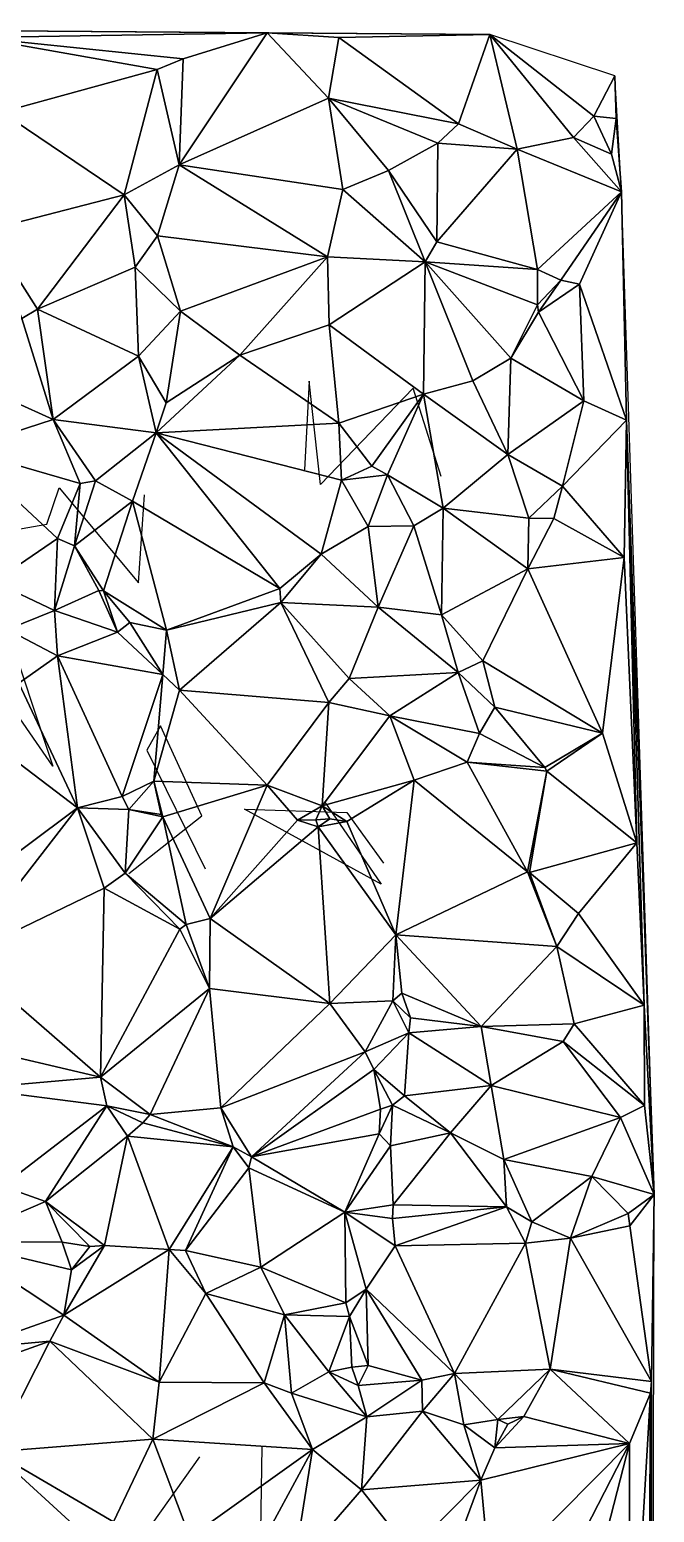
# Model space of a CAD drawing. Header units: metres. Extents: x -15.3 to 15.2, y -15.4 to 15.2.
# Drawn here: x 8.81 to 14.96, y 0.4 to 15 of the extents above; entities that cross this region are included whole.
import ezdxf

# ---------------------------------------------------------------- set-up
doc = ezdxf.new("R2010")
doc.units = ezdxf.units.M
doc.layers.add('CRACKS', color=1, linetype='Continuous')
doc.layers.add('STREET_MESH', color=7, linetype='Continuous')

msp = doc.modelspace()

# ---------------------------------------------------------------- linework, layer by layer
at = {"layer": 'CRACKS'}
for points in [[(12.861, 10.597, 0.1), (12.586, 11.467, 0.1), (11.673, 10.518, 0.1), (11.561, 11.538, 0.1), (11.516, 10.663, 0.1)], [(8.471, 10.041, 0.1), (8.978, 10.128, 0.1), (9.101, 10.486, 0.1), (9.882, 9.55, 0.1), (9.94, 10.419, 0.1)], [(8.326, 8.996, 0.1), (8.553, 9.207, 0.1), (9.039, 7.748, 0.1), (8.514, 8.499, 0.1), (7.227, 8.661, 0.1)], [(9.786, 6.69, 0.1), (10.505, 7.259, 0.1), (10.099, 8.143, 0.1), (9.964, 7.905, 0.1), (10.538, 6.737, 0.1)], [(11.716, 7.391, 0.1), (12.272, 6.585, 0.1), (10.924, 7.322, 0.1), (11.932, 7.29, 0.1), (12.295, 6.792, 0.1)], [(10.482, 0.948, 0.1), (9.71, -0.14, 0.1), (10.319, -0.694, 0.1), (11.069, -0.814, 0.1), (11.1, 1.046, 0.1)]]:
    msp.add_polyline3d(points, dxfattribs=at)
at = {"layer": 'STREET_MESH'}
for points in [[(7.248, 14.997), (8.282, 14.921), (11.149, 14.965)], [(7.248, 14.997), (11.149, 14.965), (13.341, 14.948)], [(8.282, 14.921), (10.322, 14.711), (11.149, 14.965)], [(8.282, 14.921), (8.534, 14.186), (10.065, 14.604)], [(10.322, 14.711), (8.282, 14.921), (10.065, 14.604)], [(11.149, 14.965), (10.282, 13.666), (11.754, 14.323)], [(10.322, 14.711), (10.282, 13.666), (11.149, 14.965)], [(13.341, 14.948), (11.149, 14.965), (11.853, 14.919)], [(11.149, 14.965), (11.754, 14.323), (11.853, 14.919)], [(11.754, 14.323), (13.034, 14.07), (11.853, 14.919)], [(13.034, 14.07), (13.341, 14.948), (11.853, 14.919)], [(13.034, 14.07), (13.61, 13.822), (13.341, 14.948)], [(13.341, 14.948), (14.366, 14.146), (14.574, 14.542)], [(14.366, 14.146), (13.341, 14.948), (14.167, 13.936)], [(13.341, 14.948), (13.61, 13.822), (14.167, 13.936)], [(8.534, 14.186), (9.74, 13.371), (10.065, 14.604)], [(9.74, 13.371), (10.282, 13.666), (10.065, 14.604)], [(10.282, 13.666), (10.322, 14.711), (10.065, 14.604)], [(14.366, 14.146), (14.585, 14.124), (14.574, 14.542)], [(14.585, 14.124), (14.64, 13.4), (14.574, 14.542)], [(10.282, 13.666), (11.893, 13.422), (11.754, 14.323)], [(12.83, 13.88), (11.754, 14.323), (12.344, 13.612)], [(13.034, 14.07), (11.754, 14.323), (12.83, 13.88)], [(11.754, 14.323), (11.893, 13.422), (12.344, 13.612)], [(8.392, 13.024), (9.74, 13.371), (8.534, 14.186)], [(13.034, 14.07), (12.83, 13.88), (13.61, 13.822)], [(14.539, 13.771), (14.366, 14.146), (14.167, 13.936)], [(14.366, 14.146), (14.539, 13.771), (14.585, 14.124)], [(14.585, 14.124), (14.539, 13.771), (14.64, 13.4)], [(12.82, 12.907), (12.83, 13.88), (12.344, 13.612)], [(13.61, 13.822), (12.83, 13.88), (12.82, 12.907)], [(14.167, 13.936), (13.61, 13.822), (14.64, 13.4)], [(14.539, 13.771), (14.167, 13.936), (14.64, 13.4)], [(13.61, 13.822), (12.82, 12.907), (13.811, 12.637)], [(13.61, 13.822), (13.811, 12.637), (14.64, 13.4)], [(9.74, 13.371), (10.067, 12.966), (10.282, 13.666)], [(10.067, 12.966), (11.743, 12.761), (10.282, 13.666)], [(11.743, 12.761), (11.893, 13.422), (10.282, 13.666)], [(12.344, 13.612), (11.893, 13.422), (12.705, 12.71)], [(12.82, 12.907), (12.344, 13.612), (12.705, 12.71)], [(8.392, 13.024), (8.886, 12.247), (9.74, 13.371)], [(9.74, 13.371), (8.886, 12.247), (9.849, 12.66)], [(10.067, 12.966), (9.74, 13.371), (9.849, 12.66)], [(11.893, 13.422), (11.743, 12.761), (12.705, 12.71)], [(13.811, 12.637), (14.041, 12.53), (14.64, 13.4)], [(14.041, 12.53), (14.226, 12.492), (14.64, 13.4)], [(14.226, 12.492), (14.689, 11.153), (14.64, 13.4)], [(14.64, 13.4), (14.689, 11.153), (14.962, 3.528)], [(8.886, 12.247), (8.392, 13.024), (8.733, 12.155)], [(10.295, 12.226), (10.067, 12.966), (9.849, 12.66)], [(10.295, 12.226), (11.743, 12.761), (10.067, 12.966)], [(12.82, 12.907), (12.705, 12.71), (13.811, 12.637)], [(11.743, 12.761), (10.295, 12.226), (10.88, 11.793)], [(11.743, 12.761), (10.88, 11.793), (11.76, 12.09)], [(11.743, 12.761), (11.76, 12.09), (12.705, 12.71)], [(11.76, 12.09), (12.689, 11.409), (12.705, 12.71)], [(12.689, 11.409), (13.174, 11.54), (12.705, 12.71)], [(13.174, 11.54), (13.55, 11.763), (12.705, 12.71)], [(12.705, 12.71), (13.812, 12.288), (13.811, 12.637)], [(13.55, 11.763), (13.812, 12.288), (12.705, 12.71)], [(8.886, 12.247), (9.88, 11.784), (9.849, 12.66)], [(9.88, 11.784), (10.295, 12.226), (9.849, 12.66)], [(13.812, 12.288), (14.041, 12.53), (13.811, 12.637)], [(13.812, 12.288), (13.822, 12.217), (14.041, 12.53)], [(14.041, 12.53), (13.822, 12.217), (14.226, 12.492)], [(13.822, 12.217), (14.269, 11.344), (14.226, 12.492)], [(14.226, 12.492), (14.269, 11.344), (14.689, 11.153)], [(13.812, 12.288), (13.55, 11.763), (13.822, 12.217)], [(8.733, 12.155), (7.867, 11.692), (9.041, 11.159)], [(8.886, 12.247), (8.733, 12.155), (9.041, 11.159)], [(9.88, 11.784), (8.886, 12.247), (9.041, 11.159)], [(10.153, 11.324), (10.295, 12.226), (9.88, 11.784)], [(10.295, 12.226), (10.153, 11.324), (10.88, 11.793)], [(13.822, 12.217), (13.55, 11.763), (14.269, 11.344)], [(10.88, 11.793), (11.854, 11.123), (11.76, 12.09)], [(11.76, 12.09), (11.854, 11.123), (12.689, 11.409)], [(9.041, 11.159), (7.867, 11.692), (8.137, 10.866)], [(9.88, 11.784), (9.041, 11.159), (10.057, 11.027)], [(10.153, 11.324), (9.88, 11.784), (10.057, 11.027)], [(11.854, 11.123), (10.88, 11.793), (10.057, 11.027)], [(10.88, 11.793), (10.153, 11.324), (10.057, 11.027)], [(13.519, 10.816), (13.55, 11.763), (13.174, 11.54)], [(13.55, 11.763), (13.519, 10.816), (14.269, 11.344)], [(12.689, 11.409), (13.519, 10.816), (13.174, 11.54)], [(11.854, 11.123), (12.181, 10.699), (12.689, 11.409)], [(12.181, 10.699), (12.334, 10.616), (12.689, 11.409)], [(12.689, 11.409), (12.334, 10.616), (12.881, 10.287)], [(13.519, 10.816), (12.689, 11.409), (12.881, 10.287)], [(13.519, 10.816), (14.057, 10.503), (14.269, 11.344)], [(14.269, 11.344), (14.057, 10.503), (14.689, 11.153)], [(9.306, 10.529), (9.041, 11.159), (8.137, 10.866)], [(9.041, 11.159), (9.457, 10.556), (10.057, 11.027)], [(9.306, 10.529), (9.457, 10.556), (9.041, 11.159)], [(11.854, 11.123), (10.057, 11.027), (11.881, 10.561)], [(12.181, 10.699), (11.854, 11.123), (11.881, 10.561)], [(14.057, 10.503), (14.665, 9.8), (14.689, 11.153)], [(14.665, 9.8), (14.789, 6.991), (14.689, 11.153)], [(14.689, 11.153), (14.862, 5.393), (14.962, 3.528)], [(14.789, 6.991), (14.862, 5.393), (14.689, 11.153)], [(9.457, 10.556), (9.821, 10.355), (10.057, 11.027)], [(9.821, 10.355), (11.273, 9.496), (10.057, 11.027)], [(10.057, 11.027), (11.679, 9.832), (11.881, 10.561)], [(11.273, 9.496), (11.679, 9.832), (10.057, 11.027)], [(8.455, 9.561), (9.085, 9.989), (8.137, 10.866)], [(9.085, 9.989), (9.306, 10.529), (8.137, 10.866)], [(13.727, 10.188), (13.519, 10.816), (12.881, 10.287)], [(13.727, 10.188), (14.057, 10.503), (13.519, 10.816)], [(12.334, 10.616), (12.181, 10.699), (11.881, 10.561)], [(9.085, 9.989), (9.251, 9.916), (9.306, 10.529)], [(9.306, 10.529), (9.251, 9.916), (9.457, 10.556)], [(9.251, 9.916), (9.821, 10.355), (9.457, 10.556)], [(11.679, 9.832), (12.144, 10.107), (11.881, 10.561)], [(12.144, 10.107), (12.334, 10.616), (11.881, 10.561)], [(12.594, 10.112), (12.334, 10.616), (12.144, 10.107)], [(12.334, 10.616), (12.594, 10.112), (12.881, 10.287)], [(14.057, 10.503), (13.727, 10.188), (13.973, 10.184)], [(14.665, 9.8), (14.057, 10.503), (13.973, 10.184)], [(9.821, 10.355), (9.251, 9.916), (9.535, 9.472)], [(9.821, 10.355), (9.535, 9.472), (10.157, 9.086)], [(9.821, 10.355), (10.157, 9.086), (11.273, 9.496)], [(12.594, 10.112), (12.865, 9.236), (12.881, 10.287)], [(12.865, 9.236), (13.715, 9.688), (12.881, 10.287)], [(13.715, 9.688), (13.727, 10.188), (12.881, 10.287)], [(12.242, 9.311), (12.144, 10.107), (11.679, 9.832)], [(12.242, 9.311), (12.594, 10.112), (12.144, 10.107)], [(12.594, 10.112), (12.242, 9.311), (12.865, 9.236)], [(13.973, 10.184), (13.727, 10.188), (13.715, 9.688)], [(14.665, 9.8), (13.973, 10.184), (13.715, 9.688)], [(9.085, 9.989), (8.455, 9.561), (9.054, 9.28)], [(9.251, 9.916), (9.085, 9.989), (9.054, 9.28)], [(9.49, 9.475), (9.251, 9.916), (9.054, 9.28)], [(9.251, 9.916), (9.49, 9.475), (9.535, 9.472)], [(11.679, 9.832), (11.273, 9.496), (11.284, 9.357)], [(12.242, 9.311), (11.679, 9.832), (11.284, 9.357)], [(14.665, 9.8), (13.715, 9.688), (14.451, 8.071)], [(14.789, 6.991), (14.665, 9.8), (14.451, 8.071)], [(12.865, 9.236), (13.272, 8.785), (13.715, 9.688)], [(13.715, 9.688), (13.272, 8.785), (14.451, 8.071)], [(8.455, 9.561), (8.59, 9.091), (9.054, 9.28)], [(11.273, 9.496), (10.157, 9.086), (11.284, 9.357)], [(9.675, 9.066), (9.49, 9.475), (9.054, 9.28)], [(9.49, 9.475), (9.675, 9.066), (9.535, 9.472)], [(9.535, 9.472), (9.797, 9.16), (10.157, 9.086)], [(9.675, 9.066), (9.797, 9.16), (9.535, 9.472)], [(10.157, 9.086), (10.285, 8.495), (11.284, 9.357)], [(10.285, 8.495), (11.755, 8.372), (11.284, 9.357)], [(11.958, 8.609), (12.242, 9.311), (11.284, 9.357)], [(11.755, 8.372), (11.958, 8.609), (11.284, 9.357)], [(8.59, 9.091), (9.082, 8.833), (9.054, 9.28)], [(9.082, 8.833), (9.675, 9.066), (9.054, 9.28)], [(11.958, 8.609), (13.031, 8.669), (12.242, 9.311)], [(12.242, 9.311), (13.031, 8.669), (12.865, 9.236)], [(13.031, 8.669), (13.272, 8.785), (12.865, 9.236)], [(8.59, 9.091), (8.704, 8.564), (9.082, 8.833)], [(10.12, 8.65), (9.675, 9.066), (9.082, 8.833)], [(9.797, 9.16), (9.675, 9.066), (10.12, 8.65)], [(9.797, 9.16), (10.12, 8.65), (10.157, 9.086)], [(10.157, 9.086), (10.12, 8.65), (10.285, 8.495)], [(8.704, 8.564), (9.282, 7.336), (9.082, 8.833)], [(9.082, 8.833), (9.282, 7.336), (9.721, 7.448)], [(10.12, 8.65), (9.082, 8.833), (9.721, 7.448)], [(13.272, 8.785), (13.031, 8.669), (13.391, 8.326)], [(13.272, 8.785), (13.391, 8.326), (14.451, 8.071)], [(10.033, 7.6), (10.12, 8.65), (9.721, 7.448)], [(10.12, 8.65), (10.033, 7.6), (10.285, 8.495)], [(13.031, 8.669), (11.958, 8.609), (12.356, 8.241)], [(13.24, 8.067), (13.031, 8.669), (12.356, 8.241)], [(13.031, 8.669), (13.24, 8.067), (13.391, 8.326)], [(9.282, 7.336), (8.704, 8.564), (8.343, 8.048)], [(10.033, 7.6), (11.15, 7.56), (10.285, 8.495)], [(11.15, 7.56), (11.755, 8.372), (10.285, 8.495)], [(11.958, 8.609), (11.755, 8.372), (12.356, 8.241)], [(11.755, 8.372), (11.15, 7.56), (11.691, 7.357)], [(12.356, 8.241), (11.755, 8.372), (11.691, 7.357)], [(13.24, 8.067), (13.885, 7.734), (13.391, 8.326)], [(13.391, 8.326), (13.885, 7.734), (14.451, 8.071)], [(12.356, 8.241), (11.691, 7.357), (12.597, 7.607)], [(13.12, 7.787), (12.356, 8.241), (12.597, 7.607)], [(13.12, 7.787), (13.24, 8.067), (12.356, 8.241)], [(7.738, 6.185), (9.282, 7.336), (8.343, 8.048)], [(13.885, 7.734), (13.24, 8.067), (13.12, 7.787)], [(13.885, 7.734), (13.905, 7.698), (14.451, 8.071)], [(13.905, 7.698), (14.789, 6.991), (14.451, 8.071)], [(13.712, 6.706), (13.12, 7.787), (12.597, 7.607)], [(13.905, 7.698), (13.12, 7.787), (13.712, 6.706)], [(13.905, 7.698), (13.885, 7.734), (13.12, 7.787)], [(9.787, 7.32), (10.033, 7.6), (9.721, 7.448)], [(9.787, 7.32), (10.104, 7.272), (10.033, 7.6)], [(11.15, 7.56), (10.033, 7.6), (10.121, 7.246)], [(10.033, 7.6), (10.104, 7.272), (10.121, 7.246)], [(11.691, 7.357), (11.935, 7.203), (12.597, 7.607)], [(11.935, 7.203), (12.417, 6.085), (12.597, 7.607)], [(12.417, 6.085), (13.712, 6.706), (12.597, 7.607)], [(13.734, 6.7), (13.905, 7.698), (13.712, 6.706)], [(13.905, 7.698), (13.734, 6.7), (14.789, 6.991)], [(9.282, 7.336), (9.787, 7.32), (9.721, 7.448)], [(10.588, 6.246), (11.15, 7.56), (10.121, 7.246)], [(10.588, 6.246), (11.446, 7.214), (11.15, 7.56)], [(11.15, 7.56), (11.446, 7.214), (11.691, 7.357)], [(8.142, 5.868), (9.282, 7.336), (7.738, 6.185)], [(9.282, 7.336), (8.142, 5.868), (9.542, 6.545)], [(9.75, 6.694), (9.282, 7.336), (9.542, 6.545)], [(9.787, 7.32), (9.282, 7.336), (9.75, 6.694)], [(9.787, 7.32), (9.75, 6.694), (10.121, 7.246)], [(10.104, 7.272), (9.787, 7.32), (10.121, 7.246)], [(11.691, 7.357), (11.446, 7.214), (11.627, 7.218)], [(11.765, 7.227), (11.691, 7.357), (11.627, 7.218)], [(11.765, 7.227), (11.935, 7.203), (11.691, 7.357)], [(9.75, 6.694), (10.351, 6.186), (10.121, 7.246)], [(10.351, 6.186), (10.588, 6.246), (10.121, 7.246)], [(11.446, 7.214), (10.588, 6.246), (11.652, 7.148)], [(11.446, 7.214), (11.652, 7.148), (11.627, 7.218)], [(11.652, 7.148), (11.765, 7.227), (11.627, 7.218)], [(11.765, 7.227), (11.652, 7.148), (11.935, 7.203)], [(11.652, 7.148), (12.417, 6.085), (11.935, 7.203)], [(11.652, 7.148), (10.588, 6.246), (11.766, 5.411)], [(12.417, 6.085), (11.652, 7.148), (11.766, 5.411)], [(13.734, 6.7), (14.215, 6.295), (14.789, 6.991)], [(14.789, 6.991), (14.215, 6.295), (14.862, 5.393)], [(9.75, 6.694), (9.542, 6.545), (10.29, 6.143)], [(10.351, 6.186), (9.75, 6.694), (10.29, 6.143)], [(13.712, 6.706), (12.417, 6.085), (14.003, 5.971)], [(13.734, 6.7), (13.712, 6.706), (14.003, 5.971)], [(14.215, 6.295), (13.734, 6.7), (14.003, 5.971)], [(9.542, 6.545), (8.142, 5.868), (9.508, 4.686)], [(10.29, 6.143), (9.542, 6.545), (9.508, 4.686)], [(14.215, 6.295), (14.003, 5.971), (14.862, 5.393)], [(10.58, 5.557), (10.29, 6.143), (9.508, 4.686)], [(10.58, 5.557), (10.351, 6.186), (10.29, 6.143)], [(10.588, 6.246), (10.351, 6.186), (10.58, 5.557)], [(10.588, 6.246), (10.58, 5.557), (11.766, 5.411)], [(12.386, 5.437), (12.417, 6.085), (11.766, 5.411)], [(12.386, 5.437), (12.474, 5.512), (12.417, 6.085)], [(12.417, 6.085), (13.255, 5.182), (14.003, 5.971)], [(12.417, 6.085), (12.474, 5.512), (13.255, 5.182)], [(8.142, 5.868), (8.247, 4.981), (9.508, 4.686)], [(13.255, 5.182), (14.172, 5.211), (14.003, 5.971)], [(14.003, 5.971), (14.172, 5.211), (14.862, 5.393)], [(9.996, 4.316), (10.58, 5.557), (9.508, 4.686)], [(9.996, 4.316), (10.692, 4.383), (10.58, 5.557)], [(10.58, 5.557), (10.692, 4.383), (11.766, 5.411)], [(10.692, 4.383), (12.113, 4.933), (11.766, 5.411)], [(12.113, 4.933), (12.386, 5.437), (11.766, 5.411)], [(12.544, 5.12), (12.386, 5.437), (12.113, 4.933)], [(12.386, 5.437), (12.56, 5.269), (12.474, 5.512)], [(12.56, 5.269), (12.386, 5.437), (12.544, 5.12)], [(12.474, 5.512), (12.56, 5.269), (13.255, 5.182)], [(12.56, 5.269), (12.544, 5.12), (13.255, 5.182)], [(14.172, 5.211), (14.864, 4.405), (14.862, 5.393)], [(14.862, 5.393), (14.864, 4.405), (14.962, 3.528)], [(12.198, 4.76), (12.544, 5.12), (12.113, 4.933)], [(12.198, 4.76), (12.502, 4.5), (12.544, 5.12)], [(12.544, 5.12), (12.502, 4.5), (13.354, 4.603)], [(13.255, 5.182), (12.544, 5.12), (13.354, 4.603)], [(14.172, 5.211), (13.255, 5.182), (14.065, 5.037)], [(14.065, 5.037), (13.255, 5.182), (13.354, 4.603)], [(14.172, 5.211), (14.065, 5.037), (14.864, 4.405)], [(8.247, 4.981), (8.235, 4.573), (9.508, 4.686)], [(14.629, 4.289), (14.065, 5.037), (13.354, 4.603)], [(14.864, 4.405), (14.065, 5.037), (14.629, 4.289)], [(10.692, 4.383), (10.996, 3.9), (12.113, 4.933)], [(10.996, 3.9), (12.198, 4.76), (12.113, 4.933)], [(8.235, 4.573), (9.568, 4.404), (9.508, 4.686)], [(9.568, 4.404), (9.996, 4.316), (9.508, 4.686)], [(12.198, 4.76), (10.996, 3.9), (12.266, 4.369)], [(12.198, 4.76), (12.384, 4.41), (12.502, 4.5)], [(12.384, 4.41), (12.198, 4.76), (12.266, 4.369)], [(9.568, 4.404), (8.235, 4.573), (8.541, 3.61)], [(12.502, 4.5), (12.953, 4.137), (13.354, 4.603)], [(12.953, 4.137), (13.48, 3.873), (13.354, 4.603)], [(13.48, 3.873), (14.629, 4.289), (13.354, 4.603)], [(8.965, 3.46), (9.568, 4.404), (8.541, 3.61)], [(9.568, 4.404), (8.965, 3.46), (9.772, 4.104)], [(9.925, 4.234), (9.568, 4.404), (9.772, 4.104)], [(9.925, 4.234), (9.996, 4.316), (9.568, 4.404)], [(10.692, 4.383), (9.996, 4.316), (10.813, 3.998)], [(10.996, 3.9), (10.692, 4.383), (10.813, 3.998)], [(12.253, 4.126), (12.384, 4.41), (12.266, 4.369)], [(12.364, 4.009), (12.384, 4.41), (12.253, 4.126)], [(12.384, 4.41), (12.364, 4.009), (12.953, 4.137)], [(12.502, 4.5), (12.384, 4.41), (12.953, 4.137)], [(14.864, 4.405), (14.629, 4.289), (14.962, 3.528)], [(9.925, 4.234), (9.772, 4.104), (10.813, 3.998)], [(9.996, 4.316), (9.925, 4.234), (10.813, 3.998)], [(10.996, 3.9), (12.253, 4.126), (12.266, 4.369)], [(13.48, 3.873), (14.346, 3.708), (14.629, 4.289)], [(14.629, 4.289), (14.346, 3.708), (14.962, 3.528)], [(9.772, 4.104), (8.965, 3.46), (9.545, 3.028)], [(10.183, 2.987), (9.772, 4.104), (9.545, 3.028)], [(9.772, 4.104), (10.183, 2.987), (10.813, 3.998)], [(12.253, 4.126), (10.996, 3.9), (11.913, 3.354)], [(12.364, 4.009), (12.253, 4.126), (11.913, 3.354)], [(12.364, 4.009), (12.389, 3.428), (12.953, 4.137)], [(12.953, 4.137), (12.389, 3.428), (13.505, 3.408)], [(12.953, 4.137), (13.505, 3.408), (13.48, 3.873)], [(10.183, 2.987), (10.344, 2.979), (10.813, 3.998)], [(10.344, 2.979), (10.968, 3.791), (10.813, 3.998)], [(10.968, 3.791), (10.996, 3.9), (10.813, 3.998)], [(12.389, 3.428), (12.364, 4.009), (11.913, 3.354)], [(10.996, 3.9), (10.968, 3.791), (11.913, 3.354)], [(13.754, 3.262), (14.346, 3.708), (13.48, 3.873)], [(13.505, 3.408), (13.754, 3.262), (13.48, 3.873)], [(11.085, 2.813), (10.968, 3.791), (10.344, 2.979)], [(10.968, 3.791), (11.085, 2.813), (11.913, 3.354)], [(13.754, 3.262), (14.135, 3.1), (14.346, 3.708)], [(14.135, 3.1), (14.706, 3.342), (14.346, 3.708)], [(14.346, 3.708), (14.706, 3.342), (14.962, 3.528)], [(8.049, 3.066), (8.965, 3.46), (8.541, 3.61)], [(14.706, 3.342), (14.721, 3.221), (14.962, 3.528)], [(14.721, 3.221), (14.934, 1.689), (14.962, 3.528)], [(14.934, 1.689), (14.916, -14.851), (14.962, 3.528)], [(8.049, 3.066), (9.13, 3.059), (8.965, 3.46)], [(8.965, 3.46), (9.401, 3.017), (9.545, 3.028)], [(9.13, 3.059), (9.401, 3.017), (8.965, 3.46)], [(12.384, 3.292), (12.389, 3.428), (11.913, 3.354)], [(12.389, 3.428), (12.384, 3.292), (13.505, 3.408)], [(12.384, 3.292), (12.408, 3.024), (13.505, 3.408)], [(13.505, 3.408), (12.408, 3.024), (13.692, 3.051)], [(13.754, 3.262), (13.505, 3.408), (13.692, 3.051)], [(11.085, 2.813), (11.924, 2.462), (11.913, 3.354)], [(12.124, 2.599), (12.408, 3.024), (11.913, 3.354)], [(11.924, 2.462), (12.124, 2.599), (11.913, 3.354)], [(12.408, 3.024), (12.384, 3.292), (11.913, 3.354)], [(14.135, 3.1), (13.754, 3.262), (13.692, 3.051)], [(14.706, 3.342), (14.135, 3.1), (14.721, 3.221)], [(14.721, 3.221), (14.135, 3.1), (14.934, 1.689)], [(9.13, 3.059), (8.049, 3.066), (9.221, 2.789)], [(9.145, 2.343), (8.049, 3.066), (8.216, 2.015)], [(8.049, 3.066), (9.145, 2.343), (9.221, 2.789)], [(13.937, 1.81), (14.135, 3.1), (13.692, 3.051)], [(14.135, 3.1), (13.937, 1.81), (14.934, 1.689)], [(9.401, 3.017), (9.13, 3.059), (9.221, 2.789)], [(9.221, 2.789), (9.145, 2.343), (9.545, 3.028)], [(9.145, 2.343), (10.183, 2.987), (9.545, 3.028)], [(10.183, 2.987), (9.145, 2.343), (10.085, 1.682)], [(9.401, 3.017), (9.221, 2.789), (9.545, 3.028)], [(10.545, 2.556), (10.183, 2.987), (10.085, 1.682)], [(10.183, 2.987), (10.545, 2.556), (10.344, 2.979)], [(10.545, 2.556), (11.085, 2.813), (10.344, 2.979)], [(12.993, 1.768), (12.408, 3.024), (12.124, 2.599)], [(12.408, 3.024), (12.993, 1.768), (13.692, 3.051)], [(12.993, 1.768), (13.937, 1.81), (13.692, 3.051)], [(11.085, 2.813), (10.545, 2.556), (11.32, 2.344)], [(11.924, 2.462), (11.085, 2.813), (11.32, 2.344)], [(10.545, 2.556), (10.085, 1.682), (11.119, 1.677)], [(10.545, 2.556), (11.119, 1.677), (11.32, 2.344)], [(11.924, 2.462), (11.961, 2.329), (12.124, 2.599)], [(12.124, 2.599), (11.961, 2.329), (12.142, 1.845)], [(12.673, 1.701), (12.124, 2.599), (12.142, 1.845)], [(12.673, 1.701), (12.993, 1.768), (12.124, 2.599)], [(9.007, 2.087), (9.145, 2.343), (8.216, 2.015)], [(10.085, 1.682), (9.145, 2.343), (9.007, 2.087)], [(11.119, 1.677), (11.39, 1.573), (11.32, 2.344)], [(11.961, 2.329), (11.924, 2.462), (11.32, 2.344)], [(11.39, 1.573), (11.757, 1.784), (11.32, 2.344)], [(11.757, 1.784), (11.961, 2.329), (11.32, 2.344)], [(11.757, 1.784), (11.982, 1.828), (11.961, 2.329)], [(11.961, 2.329), (11.982, 1.828), (12.142, 1.845)], [(8.307, 1.837), (9.007, 2.087), (8.216, 2.015)], [(8.453, 0.995), (9.007, 2.087), (8.307, 1.837)], [(9.007, 2.087), (8.453, 0.995), (10.024, 1.122)], [(10.085, 1.682), (9.007, 2.087), (10.024, 1.122)], [(12.131, 1.342), (11.757, 1.784), (11.39, 1.573)], [(11.982, 1.828), (11.757, 1.784), (12.045, 1.648)], [(11.757, 1.784), (12.131, 1.342), (12.045, 1.648)], [(11.982, 1.828), (12.045, 1.648), (12.142, 1.845)], [(12.045, 1.648), (12.673, 1.701), (12.142, 1.845)], [(12.993, 1.768), (12.673, 1.701), (12.68, 1.396)], [(13.086, 1.262), (12.993, 1.768), (12.68, 1.396)], [(12.993, 1.768), (13.421, 1.315), (13.937, 1.81)], [(13.421, 1.315), (12.993, 1.768), (13.086, 1.262)], [(13.937, 1.81), (13.421, 1.315), (13.678, 1.344)], [(13.937, 1.81), (13.678, 1.344), (14.717, 1.079)], [(14.934, 1.689), (13.937, 1.81), (14.924, 1.575)], [(13.937, 1.81), (14.717, 1.079), (14.924, 1.575)], [(11.119, 1.677), (10.085, 1.682), (10.024, 1.122)], [(11.595, 1.02), (11.119, 1.677), (10.024, 1.122)], [(11.595, 1.02), (11.39, 1.573), (11.119, 1.677)], [(12.131, 1.342), (12.673, 1.701), (12.045, 1.648)], [(12.673, 1.701), (12.131, 1.342), (12.68, 1.396)], [(14.867, -7.96), (14.934, 1.689), (14.924, 1.575)], [(14.934, 1.689), (14.867, -7.96), (14.916, -14.851)], [(11.595, 1.02), (12.131, 1.342), (11.39, 1.573)], [(14.713, -2.019), (14.867, -7.96), (14.924, 1.575)], [(14.717, 1.079), (14.713, -2.019), (14.924, 1.575)], [(12.131, 1.342), (11.595, 1.02), (12.079, 0.622)], [(13.254, 0.718), (12.68, 1.396), (12.079, 0.622)], [(12.68, 1.396), (12.131, 1.342), (12.079, 0.622)], [(13.086, 1.262), (12.68, 1.396), (13.254, 0.718)], [(13.421, 1.315), (13.086, 1.262), (13.391, 1.034)], [(13.678, 1.344), (13.391, 1.034), (14.717, 1.079)], [(13.52, 1.27), (13.391, 1.034), (13.678, 1.344)], [(13.52, 1.27), (13.421, 1.315), (13.391, 1.034)], [(13.421, 1.315), (13.52, 1.27), (13.678, 1.344)], [(13.391, 1.034), (13.086, 1.262), (13.254, 0.718)], [(10.024, 1.122), (8.453, 0.995), (9.636, 0.306)], [(10.386, 0.155), (10.024, 1.122), (9.636, 0.306)], [(10.386, 0.155), (11.595, 1.02), (10.024, 1.122)], [(13.349, -0.305), (14.717, 1.079), (13.254, 0.718)], [(14.717, 1.079), (13.391, 1.034), (13.254, 0.718)], [(13.349, -0.305), (13.729, -0.845), (14.717, 1.079)], [(13.729, -0.845), (14.138, -1.182), (14.717, 1.079)], [(14.717, 1.079), (14.138, -1.182), (14.713, -2.019)], [(8.453, 0.995), (9.352, 0.176), (9.636, 0.306)], [(8.524, 0.015), (9.352, 0.176), (8.453, 0.995)], [(11.595, 1.02), (10.386, 0.155), (11.028, -0.03)], [(11.408, -0.154), (11.595, 1.02), (11.028, -0.03)], [(11.595, 1.02), (11.408, -0.154), (12.079, 0.622)], [(11.408, -0.154), (12.556, 0.016), (12.079, 0.622)], [(12.556, 0.016), (13.254, 0.718), (12.079, 0.622)], [(12.556, 0.016), (12.895, -0.248), (13.254, 0.718)], [(12.895, -0.248), (13.349, -0.305), (13.254, 0.718)]]:
    msp.add_3dface(points, dxfattribs=at)

doc.saveas('drawing.dxf')
